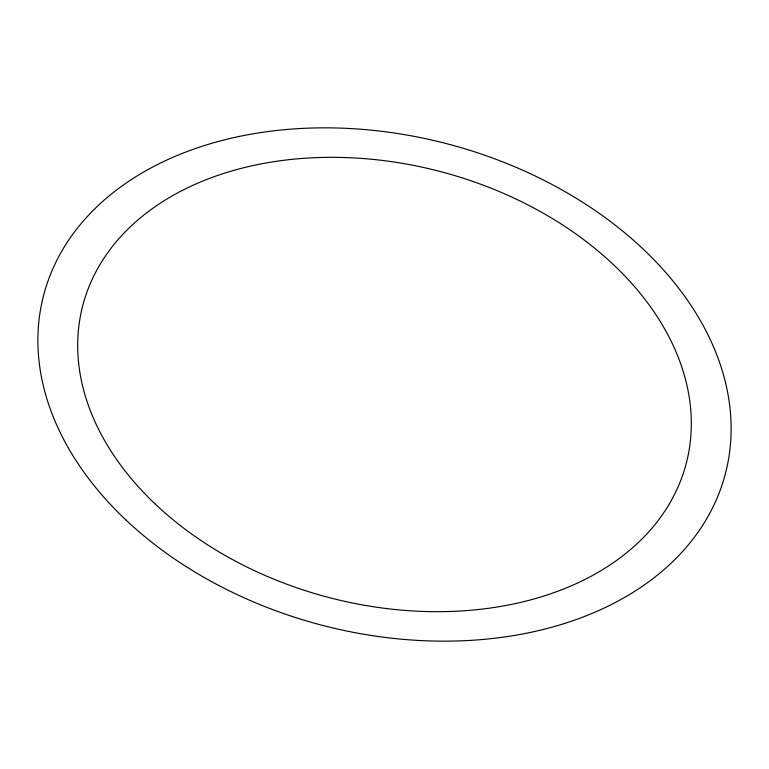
<?xml version="1.0" encoding="UTF-8"?>
<svg xmlns="http://www.w3.org/2000/svg" width="769" height="769" viewBox="0 0 769 769"><rect width="100%" height="100%" fill="white"/><g stroke="black" fill="none" stroke-linecap="round" stroke-linejoin="round"><path stroke-width="1.15" d="M125.732 519.796A352.365 248.723 14.7 0 0 713.613 505.733A352.365 248.723 14.7 0 0 314.156 127.971A352.365 248.723 14.7 0 0 125.732 519.796M155.453 504.253A311.887 220.155 14.7 0 0 675.807 491.814A311.887 220.155 14.7 0 0 322.24 157.434A311.887 220.155 14.7 0 0 155.453 504.253"/></g></svg>
